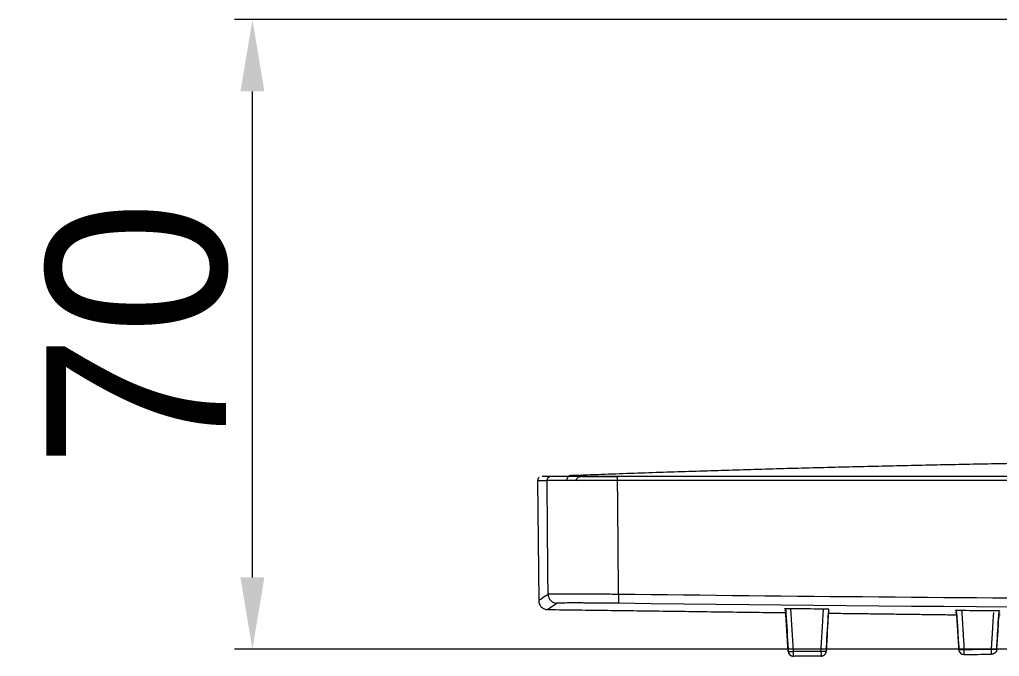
# Model space of a CAD drawing. Extents: x 8896 to 12055, y -91 to 2224.
# Drawn here: x 10305.7 to 10414.9, y 1276.6 to 1347.6 of the extents above; entities that cross this region are included whole.
import ezdxf

# ---------------------------------------------------------------- set-up
doc = ezdxf.new("R2010")
doc.units = 0
doc.header["$LTSCALE"] = 10
doc.header["$MEASUREMENT"] = 0
doc.header["$PDMODE"] = 3
doc.header["$PDSIZE"] = -10
doc.layers.get('0').update_dxf_attribs({"linetype": 'CONTINUOUS'})
doc.layers.get('DEFPOINTS').update_dxf_attribs({"linetype": 'CONTINUOUS'})
doc.layers.add('1', color=7, linetype='CONTINUOUS')
doc.styles.add('Daelim Dimension', font='')
doc.styles.get('Daelim Dimension').set_extended_font_data('나눔고딕')
doc.dimstyles.new('DEFAULT', dxfattribs={"dimscale": 2, "dimtxt": 2, "dimasz": 2, "dimexe": 0, "dimexo": 2, "dimgap": 1, "dimtad": 1, "dimdec": 1, "dimzin": 9, "dimdsep": 46, "dimtxsty": 'Daelim Dimension', "dimcen": 0.5, "dimclrd": 5, "dimclre": 5, "dimclrt": 256, "dimadec": 1, "dimazin": 0, "dimtfac": 1, "dimtdec": 1, "dimtix": 1, "dimtmove": 0, "dimatfit": 3, "dimfxl": 1, "dimtolj": 1, "dimtzin": 1, "dimlwd": 9, "dimlwe": 9, "dimarcsym": 0})

# ---------------------------------------------------------------- blocks, each defined once
blk = doc.blocks.new('*D21')
at = {"color": 5, "lineweight": 9, "ltscale": 0.5, "transparency": 16777216}
for p, q in [((10484.45, 1347.57), (10329.68, 1347.57)), ((10331.68, 1285.45), (10331.68, 1339.57)), ((10484.46, 1277.45), (10329.68, 1277.45))]:
    blk.add_line(p, q, dxfattribs=at)
at = {"color": 5, "ltscale": 0.5, "transparency": 16777216}
for points in [[(10330.34, 1339.57), (10333.01, 1339.57), (10331.68, 1347.57)], [(10330.34, 1285.45), (10333.01, 1285.45), (10331.68, 1277.45)]]:
    blk.add_solid(points, dxfattribs=at)
at = {"layer": 'DEFPOINTS', "color": 0, "ltscale": 0.5, "transparency": 16777216}
for p in [(10331.68, 1347.57), (10488.45, 1347.57), (10488.46, 1277.45)]:
    blk.add_point(p, dxfattribs=at)
at = {"color": 7, "ltscale": 0.5, "transparency": 16777216, "insert": (10318.86, 1312.51), "char_height": 20, "attachment_point": 5, "rotation": 90, "style": 'Daelim Dimension'}
blk.add_mtext('\\A1;70', dxfattribs=at)

msp = doc.modelspace()

# ---------------------------------------------------------------- linework, layer by layer
at = {"layer": '1', "color": 7, "linetype": 'Continuous', "lineweight": 18}
for p, q in [((10363.45, 1296.22), (10363.57, 1282.85)), ((10363.45, 1296.22), (10364.51, 1296.22)), ((10395.89, 1281.36), (10395.9, 1281.36)), ((10414.89, 1281.12), (10414.9, 1281.12)), ((10414.9, 1281.11), (10414.9, 1281.11))]:
    msp.add_line(p, q, dxfattribs=at)
at = {"layer": '1', "color": 7, "linetype": 'Continuous', "lineweight": 13}
msp.add_line((10488.45, 1296.22), (10372.36, 1296.22), dxfattribs=at)
at = {"layer": '1', "color": 7, "linetype": 'Continuous', "lineweight": 18}
msp.add_arc((10391.96, 1277.25), 0.6, 183.497, 270.5556, dxfattribs=at)
at = {"layer": '1', "color": 7, "linetype": 'Continuous', "lineweight": 13}
for centre, major_axis, start_param, end_param in [((10391.96, 1277.25), (0.006, -0.6), 6.270396, 7.79289), ((10410.96, 1277.45), (0.007, -0.6), 6.2713, 7.792885)]:
    msp.add_ellipse(centre, major_axis=major_axis, ratio=0.000003, start_param=start_param, end_param=end_param, dxfattribs=at)
at = {"layer": '1', "color": 7, "linetype": 'Continuous', "lineweight": 18}
msp.add_ellipse((10410.96, 1277.45), major_axis=(0.6, 0), ratio=0.999927, start_param=3.202897, end_param=4.724482, dxfattribs=at)
for points, degree in [([(10471.3, 1298.46), (10419.29, 1298.71), (10367.3, 1296.78)], 2), ([(10363.61, 1296.58), (10363.6, 1296.57)], 1), ([(10363.61, 1296.58), (10363.6, 1296.58)], 1), ([(10363.95, 1296.72), (10363.95, 1296.72), (10365.01, 1296.72)], 2), ([(10372.37, 1296.72), (10488.45, 1296.72), (10604.53, 1296.72)], 2), ([(10365.6, 1282.56), (10364.9, 1282.09), (10364.56, 1281.85), (10364.56, 1281.85)], 3), ([(10364.67, 1281.86), (10391, 1281.52)], 1), ([(10604.39, 1282.56), (10527.08, 1281.62), (10449.78, 1281.62), (10372.48, 1282.56)], 3), ([(10391, 1281.95), (10391, 1281.96), (10391, 1281.98), (10391, 1281.99)], 3), ([(10391, 1281.75), (10391, 1281.76), (10391, 1281.77), (10391, 1281.78)], 3), ([(10391, 1281.6), (10391, 1281.6), (10391, 1281.61), (10391, 1281.62)], 3), ([(10391.36, 1277.21), (10391.07, 1281.97)], 1), ([(10391.08, 1281.97), (10391.18, 1280.4), (10391.27, 1278.82), (10391.37, 1277.25)], 3), ([(10391.09, 1281.82), (10391.18, 1280.32), (10391.28, 1278.82), (10391.37, 1277.32)], 3), ([(10391.78, 1281.99), (10392.89, 1281.98), (10393.99, 1281.96), (10395.1, 1281.95)], 3), ([(10395.62, 1277.24), (10395.72, 1278.79), (10395.81, 1280.34), (10395.91, 1281.89)], 3), ([(10395.63, 1277.29), (10395.72, 1278.82), (10395.81, 1280.35), (10395.91, 1281.89)], 3), ([(10395.63, 1277.36), (10395.72, 1278.81), (10395.8, 1280.26), (10395.89, 1281.71)], 3), ([(10395.9, 1281.72), (10395.9, 1281.71), (10395.9, 1281.7), (10395.9, 1281.69)], 3), ([(10410, 1281.74), (10410, 1281.75), (10410, 1281.77), (10410, 1281.78)], 3), ([(10410.1, 1281.79), (10410.18, 1280.33), (10410.27, 1278.87), (10410.36, 1277.42)], 3), ([(10410.1, 1281.79), (10410.19, 1280.36), (10410.28, 1278.92), (10410.37, 1277.49)], 3), ([(10410.78, 1281.78), (10411.89, 1281.77), (10412.99, 1281.76), (10414.1, 1281.75)], 3), ([(10414.62, 1277.45), (10414.71, 1278.88), (10414.8, 1280.31), (10414.88, 1281.73)], 3), ([(10414.9, 1281.73), (10414.9, 1281.72), (10414.9, 1281.7), (10414.9, 1281.69)], 3), ([(10391, 1281.49), (10391, 1281.49), (10391, 1281.5), (10391, 1281.5)], 3), ([(10391, 1281.42), (10391, 1281.43), (10391, 1281.43), (10391, 1281.43)], 3), ([(10391, 1281.43), (10391, 1281.43), (10391, 1281.43), (10391.01, 1281.43)], 3), ([(10391, 1281.4), (10391, 1281.4), (10391, 1281.4), (10391, 1281.4)], 3), ([(10391.12, 1281.5), (10391.2, 1280.15), (10391.28, 1278.79), (10391.37, 1277.44)], 3), ([(10391.37, 1277.61), (10391.13, 1281.5)], 1), ([(10395.63, 1277.64), (10395.71, 1278.94), (10395.79, 1280.23), (10395.86, 1281.53)], 3), ([(10395.63, 1277.47), (10395.71, 1278.79), (10395.79, 1280.11), (10395.87, 1281.43)], 3), ([(10395.9, 1281.55), (10395.9, 1281.54), (10395.9, 1281.54), (10395.9, 1281.53)], 3), ([(10395.9, 1281.46), (10410, 1281.28)], 1), ([(10395.9, 1281.43), (10395.9, 1281.43), (10395.9, 1281.42), (10395.9, 1281.42)], 3), ([(10395.9, 1281.36), (10395.9, 1281.36), (10395.9, 1281.35), (10395.9, 1281.35)], 3), ([(10395.9, 1281.33), (10395.9, 1281.33), (10395.9, 1281.33), (10395.9, 1281.33)], 3), ([(10410, 1281.52), (10410, 1281.53), (10410, 1281.54), (10410, 1281.56)], 3), ([(10410, 1281.35), (10410, 1281.36), (10410, 1281.37), (10410, 1281.38)], 3), ([(10410, 1281.24), (10410, 1281.24), (10410, 1281.25), (10410, 1281.25)], 3), ([(10410, 1281.17), (10410, 1281.17), (10410, 1281.17), (10410, 1281.18)], 3), ([(10410, 1281.15), (10410, 1281.15), (10410, 1281.15), (10410, 1281.15)], 3), ([(10410.13, 1281.52), (10410.21, 1280.2), (10410.29, 1278.88), (10410.37, 1277.56)], 3), ([(10410.15, 1281.25), (10410.22, 1280.06), (10410.29, 1278.87), (10410.37, 1277.67)], 3), ([(10410.37, 1277.83), (10410.16, 1281.25)], 1), ([(10414.63, 1277.54), (10414.71, 1278.85), (10414.79, 1280.17), (10414.87, 1281.48)], 3), ([(10414.63, 1277.6), (10414.71, 1278.9), (10414.79, 1280.19), (10414.86, 1281.48)], 3), ([(10414.63, 1277.71), (10414.7, 1278.87), (10414.77, 1280.03), (10414.84, 1281.19)], 3), ([(10414.63, 1277.87), (10414.69, 1278.98), (10414.76, 1280.08), (10414.83, 1281.19)], 3), ([(10414.9, 1281.5), (10414.9, 1281.49), (10414.9, 1281.48), (10414.9, 1281.47)], 3), ([(10414.9, 1281.33), (10414.9, 1281.32), (10414.9, 1281.31), (10414.9, 1281.3)], 3), ([(10414.9, 1281.2), (10414.9, 1281.19), (10414.9, 1281.19), (10414.9, 1281.18)], 3), ([(10414.9, 1281.12), (10414.9, 1281.12), (10414.9, 1281.11), (10414.9, 1281.11)], 3), ([(10414.9, 1281.09), (10414.9, 1281.09), (10414.9, 1281.09), (10414.9, 1281.09)], 3), ([(10395.03, 1276.68), (10391.97, 1276.65)], 1), ([(10410.97, 1276.85), (10411.99, 1276.86), (10413.01, 1276.88), (10414.03, 1276.89)], 3)]:
    msp.add_open_spline(points, degree=degree, dxfattribs=at)
for points, degree, knots in [([(10363.6, 1296.58), (10363.57, 1296.55), (10363.53, 1296.5), (10363.47, 1296.38), (10363.45, 1296.28), (10363.45, 1296.22)], 3, [0, 0, 0, 0, 0.261118, 0.517549, 1, 1, 1, 1]), ([(10365.01, 1296.72), (10365.02, 1296.72), (10365.32, 1296.72), (10365.89, 1296.72), (10366.69, 1296.72), (10367.71, 1296.72), (10368.9, 1296.72), (10370.33, 1296.72), (10371.14, 1296.72), (10371.74, 1296.72), (10372.37, 1296.72)], 2, [0, 0, 0, 0.125, 0.25, 0.375, 0.5, 0.625, 0.75, 0.892857, 0.892857, 1, 1, 1]), ([(10367.19, 1296.79), (10367.16, 1296.79), (10367.09, 1296.79), (10366.96, 1296.74), (10366.83, 1296.65), (10366.74, 1296.5), (10366.7, 1296.38), (10366.7, 1296.31), (10366.7, 1296.28)], 3, [0, 0, 0, 0, 0.125684, 0.250841, 0.500015, 0.749191, 0.874345, 1, 1, 1, 1]), ([(10367.19, 1296.79), (10367.19, 1296.79), (10367.19, 1296.79), (10367.19, 1296.79), (10367.19, 1296.79), (10367.19, 1296.79), (10367.2, 1296.79), (10367.21, 1296.79), (10367.21, 1296.79), (10367.22, 1296.79), (10367.23, 1296.79), (10367.24, 1296.79), (10367.25, 1296.79), (10367.26, 1296.78), (10367.28, 1296.78), (10367.29, 1296.78), (10367.31, 1296.78), (10367.32, 1296.78), (10367.34, 1296.78), (10367.36, 1296.78), (10367.38, 1296.77), (10367.4, 1296.77), (10367.42, 1296.77), (10367.44, 1296.77), (10367.47, 1296.77), (10367.49, 1296.76), (10367.51, 1296.76), (10367.54, 1296.76), (10367.57, 1296.76), (10367.6, 1296.75), (10367.63, 1296.75), (10367.66, 1296.75), (10367.69, 1296.74), (10367.72, 1296.74), (10367.75, 1296.74), (10367.78, 1296.73), (10367.82, 1296.73), (10367.85, 1296.73), (10367.89, 1296.72), (10367.93, 1296.72), (10367.97, 1296.72), (10368, 1296.71), (10368.04, 1296.71), (10368.08, 1296.71), (10368.13, 1296.7), (10368.17, 1296.7), (10368.21, 1296.69), (10368.24, 1296.69), (10368.26, 1296.69)], 3, [0, 0, 0, 0, 0.022312, 0.04499, 0.067625, 0.090217, 0.112765, 0.13527, 0.157732, 0.18015, 0.202526, 0.224858, 0.247146, 0.269392, 0.291594, 0.313753, 0.335869, 0.357941, 0.37997, 0.401956, 0.423899, 0.445798, 0.467654, 0.489467, 0.511237, 0.532963, 0.554646, 0.576286, 0.597883, 0.619436, 0.640946, 0.662413, 0.683836, 0.705217, 0.726554, 0.747848, 0.769098, 0.790305, 0.81147, 0.83259, 0.853668, 0.874702, 0.895693, 0.916641, 0.937546, 0.958407, 0.979225, 1, 1, 1, 1]), ([(10368.38, 1296.69), (10368.38, 1296.69), (10368.41, 1296.69), (10368.45, 1296.69), (10368.51, 1296.69), (10368.61, 1296.69), (10368.75, 1296.69), (10368.95, 1296.69), (10369.19, 1296.69), (10369.45, 1296.69), (10369.74, 1296.69), (10370.06, 1296.69), (10370.39, 1296.69), (10370.69, 1296.69), (10370.93, 1296.69), (10371.12, 1296.69), (10371.31, 1296.69), (10371.46, 1296.69), (10371.56, 1296.69), (10371.62, 1296.69), (10371.68, 1296.69), (10371.74, 1296.69), (10371.8, 1296.69), (10371.86, 1296.69), (10371.92, 1296.69), (10371.98, 1296.69), (10372.04, 1296.69), (10372.1, 1296.69), (10372.16, 1296.69), (10372.22, 1296.69), (10372.26, 1296.69), (10372.28, 1296.69)], 3, [0, 0, 0, 0, 0.010097, 0.046728, 0.08343, 0.120283, 0.19375, 0.266969, 0.340498, 0.413345, 0.486167, 0.559709, 0.632893, 0.706372, 0.743203, 0.779897, 0.816534, 0.853196, 0.86461, 0.875994, 0.88735, 0.898683, 0.909994, 0.921285, 0.93256, 0.94382, 0.955069, 0.966309, 0.977542, 0.988772, 1, 1, 1, 1]), ([(10364.62, 1283.55), (10364.15, 1283.24), (10363.69, 1282.93), (10363.57, 1282.85), (10363.57, 1282.85)], 3, [0, 0, 0, 0, 0.662947, 1, 1, 1, 1]), ([(10363.57, 1282.86), (10363.57, 1282.73), (10363.61, 1282.54), (10363.73, 1282.3), (10363.86, 1282.14), (10364.02, 1282.01), (10364.25, 1281.89), (10364.44, 1281.86), (10364.57, 1281.85)], 3, [0, 0, 0, 0, 0.23976, 0.368752, 0.500422, 0.63203, 0.760845, 1, 1, 1, 1]), ([(10372.48, 1282.56), (10372.46, 1282.56), (10372.44, 1282.56), (10372.4, 1282.56), (10372.36, 1282.56), (10372.32, 1282.56), (10372.28, 1282.56), (10372.24, 1282.56), (10372.2, 1282.56), (10372.16, 1282.56), (10372.12, 1282.57), (10372.08, 1282.57), (10372.04, 1282.57), (10372, 1282.57), (10371.96, 1282.57), (10371.92, 1282.57), (10371.89, 1282.57), (10371.85, 1282.57), (10371.81, 1282.57), (10371.77, 1282.57), (10371.73, 1282.57), (10371.69, 1282.57), (10371.65, 1282.57), (10371.61, 1282.57), (10371.57, 1282.57), (10371.54, 1282.57), (10371.5, 1282.57), (10371.46, 1282.57), (10371.42, 1282.57), (10371.38, 1282.57), (10371.34, 1282.57), (10371.3, 1282.57), (10371.27, 1282.57), (10371.23, 1282.58), (10371.19, 1282.58), (10371.15, 1282.58), (10371.11, 1282.58), (10371.08, 1282.58), (10371.04, 1282.58), (10371, 1282.58), (10370.96, 1282.58), (10370.92, 1282.58), (10370.89, 1282.58), (10370.85, 1282.58), (10370.81, 1282.58), (10370.77, 1282.58), (10370.73, 1282.58), (10370.7, 1282.58), (10370.66, 1282.58), (10370.62, 1282.58), (10370.58, 1282.58), (10370.55, 1282.58), (10370.51, 1282.58), (10370.47, 1282.58), (10370.43, 1282.58), (10370.4, 1282.58), (10370.36, 1282.58), (10370.32, 1282.58), (10370.28, 1282.58), (10370.25, 1282.58), (10370.21, 1282.58), (10370.17, 1282.58), (10370.14, 1282.58), (10370.1, 1282.58), (10370.06, 1282.59), (10370.03, 1282.59), (10369.99, 1282.59), (10369.79, 1282.59), (10369.44, 1282.59), (10368.95, 1282.59), (10368.48, 1282.59), (10368.04, 1282.6), (10367.6, 1282.6), (10367.16, 1282.6), (10366.74, 1282.59), (10366.39, 1282.59), (10366.18, 1282.59), (10366.07, 1282.59), (10366.04, 1282.58), (10366.01, 1282.58), (10365.99, 1282.58), (10365.96, 1282.58), (10365.93, 1282.58), (10365.91, 1282.58), (10365.88, 1282.58), (10365.86, 1282.58), (10365.84, 1282.58), (10365.82, 1282.58), (10365.8, 1282.58), (10365.78, 1282.58), (10365.76, 1282.58), (10365.74, 1282.58), (10365.72, 1282.57), (10365.71, 1282.57), (10365.69, 1282.57), (10365.68, 1282.57), (10365.67, 1282.57), (10365.66, 1282.57), (10365.65, 1282.57), (10365.64, 1282.57), (10365.63, 1282.57), (10365.62, 1282.57), (10365.61, 1282.57), (10365.61, 1282.56), (10365.6, 1282.56), (10365.6, 1282.56), (10365.6, 1282.56), (10365.6, 1282.56), (10365.6, 1282.56)], 3, [0, 0, 0, 0, 0.003684, 0.007364, 0.01104, 0.014713, 0.018382, 0.022049, 0.025712, 0.029372, 0.033029, 0.036684, 0.040336, 0.043985, 0.047632, 0.051276, 0.054918, 0.058558, 0.062196, 0.065833, 0.069467, 0.0731, 0.076731, 0.080361, 0.08399, 0.087617, 0.091243, 0.094869, 0.098493, 0.102117, 0.10574, 0.109363, 0.112985, 0.116608, 0.12023, 0.123851, 0.127474, 0.131096, 0.134718, 0.138342, 0.141965, 0.145589, 0.149215, 0.152841, 0.156468, 0.160096, 0.163725, 0.167356, 0.170988, 0.174622, 0.178258, 0.181896, 0.185535, 0.189177, 0.19282, 0.196466, 0.200115, 0.203766, 0.207419, 0.211075, 0.214735, 0.218397, 0.222062, 0.225731, 0.229402, 0.233078, 0.236756, 0.240439, 0.29269, 0.344439, 0.39602, 0.447769, 0.50002, 0.565219, 0.629773, 0.694335, 0.759562, 0.767396, 0.775215, 0.783019, 0.790809, 0.798586, 0.806352, 0.814107, 0.821853, 0.829591, 0.837322, 0.845046, 0.852766, 0.860482, 0.868195, 0.875907, 0.883618, 0.89133, 0.899044, 0.90676, 0.914481, 0.922207, 0.92994, 0.93768, 0.945428, 0.953186, 0.960955, 0.968736, 0.97653, 0.984338, 0.992161, 1, 1, 1, 1]), ([(10391, 1281.99), (10391, 1281.99), (10391.01, 1281.99), (10391.02, 1281.99), (10391.03, 1281.99), (10391.04, 1281.99), (10391.05, 1281.99), (10391.08, 1281.99), (10391.11, 1281.99), (10391.15, 1281.99), (10391.16, 1281.99), (10391.2, 1281.99), (10391.21, 1281.99), (10391.27, 1281.99), (10391.31, 1281.99), (10391.37, 1281.99), (10391.39, 1281.99), (10391.44, 1281.99), (10391.46, 1281.99), (10391.53, 1281.99), (10391.58, 1281.99), (10391.68, 1281.99), (10391.73, 1281.99), (10391.78, 1281.99)], 3, [0, 0, 0, 0, 0.125, 0.125, 0.1875, 0.1875, 0.25, 0.25, 0.375, 0.375, 0.4375, 0.4375, 0.5, 0.5, 0.625, 0.625, 0.6875, 0.6875, 0.75, 0.75, 0.875, 0.875, 1, 1, 1, 1]), ([(10395.1, 1281.95), (10395.15, 1281.95), (10395.2, 1281.95), (10395.28, 1281.95), (10395.3, 1281.95), (10395.34, 1281.95), (10395.36, 1281.95), (10395.38, 1281.95), (10395.39, 1281.95), (10395.45, 1281.95), (10395.5, 1281.94), (10395.56, 1281.94), (10395.57, 1281.94), (10395.59, 1281.94), (10395.6, 1281.94), (10395.63, 1281.94), (10395.65, 1281.94), (10395.71, 1281.94), (10395.74, 1281.94), (10395.78, 1281.94), (10395.78, 1281.94), (10395.8, 1281.94), (10395.82, 1281.94), (10395.84, 1281.94), (10395.86, 1281.93), (10395.88, 1281.93), (10395.88, 1281.93), (10395.9, 1281.93), (10395.9, 1281.93), (10395.9, 1281.93)], 3, [0, 0, 0, 0, 0.125, 0.125, 0.1875, 0.1875, 0.21875, 0.21875, 0.25, 0.25, 0.375, 0.375, 0.40625, 0.40625, 0.4375, 0.4375, 0.5, 0.5, 0.625, 0.625, 0.65625, 0.65625, 0.6875, 0.75, 0.8125, 0.8125, 0.875, 0.875, 1, 1, 1, 1]), ([(10410, 1281.78), (10410, 1281.78), (10410.01, 1281.78), (10410.02, 1281.78), (10410.03, 1281.78), (10410.04, 1281.78), (10410.05, 1281.78), (10410.08, 1281.78), (10410.11, 1281.78), (10410.15, 1281.78), (10410.16, 1281.78), (10410.2, 1281.78), (10410.21, 1281.78), (10410.27, 1281.78), (10410.31, 1281.78), (10410.37, 1281.78), (10410.39, 1281.78), (10410.44, 1281.78), (10410.46, 1281.78), (10410.53, 1281.78), (10410.58, 1281.78), (10410.68, 1281.78), (10410.73, 1281.78), (10410.78, 1281.78)], 3, [0, 0, 0, 0, 0.125, 0.125, 0.1875, 0.1875, 0.25, 0.25, 0.375, 0.375, 0.4375, 0.4375, 0.5, 0.5, 0.625, 0.625, 0.6875, 0.6875, 0.75, 0.75, 0.875, 0.875, 1, 1, 1, 1]), ([(10414.1, 1281.75), (10414.15, 1281.75), (10414.2, 1281.75), (10414.28, 1281.75), (10414.3, 1281.75), (10414.34, 1281.75), (10414.36, 1281.75), (10414.38, 1281.75), (10414.39, 1281.75), (10414.45, 1281.75), (10414.5, 1281.75), (10414.56, 1281.74), (10414.57, 1281.74), (10414.59, 1281.74), (10414.6, 1281.74), (10414.63, 1281.74), (10414.65, 1281.74), (10414.71, 1281.74), (10414.74, 1281.74), (10414.78, 1281.74), (10414.78, 1281.74), (10414.8, 1281.74), (10414.82, 1281.74), (10414.84, 1281.74), (10414.86, 1281.74), (10414.88, 1281.74), (10414.88, 1281.74), (10414.9, 1281.73), (10414.9, 1281.73), (10414.9, 1281.73)], 3, [0, 0, 0, 0, 0.125, 0.125, 0.1875, 0.1875, 0.21875, 0.21875, 0.25, 0.25, 0.375, 0.375, 0.40625, 0.40625, 0.4375, 0.4375, 0.5, 0.5, 0.625, 0.625, 0.65625, 0.65625, 0.6875, 0.75, 0.8125, 0.8125, 0.875, 0.875, 1, 1, 1, 1]), ([(10395.88, 1281.33), (10395.88, 1281.33), (10395.88, 1281.33), (10395.89, 1281.33), (10395.9, 1281.33), (10395.9, 1281.33)], 3, [0, 0, 0, 0, 0.108538, 0.108538, 1, 1, 1, 1]), ([(10414.88, 1281.09), (10414.88, 1281.09), (10414.88, 1281.09), (10414.89, 1281.09), (10414.9, 1281.09), (10414.9, 1281.09)], 3, [0, 0, 0, 0, 0.123283, 0.123283, 1, 1, 1, 1])]:
    msp.add_open_spline(points, degree=degree, knots=knots, dxfattribs=at)
at = {"layer": '1', "color": 7, "linetype": 'Continuous', "lineweight": 13}
msp.add_rational_spline([(10364.51, 1296.22), (10364.51, 1296.22), (10364.51, 1296.22), (10364.51, 1296.72), (10365.01, 1296.72)], [0.981899943188, 0.983655747994, 0.985433451175, 0.697399949044, 0.984249343505], degree=2, knots=[0, 0, 0, 0.006134, 0.006134, 1, 1, 1], dxfattribs=at)
for points, degree in [([(10364.62, 1283.55), (10364.58, 1287.77), (10364.55, 1292), (10364.51, 1296.22)], 3), ([(10372.47, 1283.55), (10372.43, 1287.77), (10372.4, 1292), (10372.36, 1296.22)], 3), ([(10391.96, 1277.21), (10391.86, 1278.8), (10391.77, 1280.4), (10391.67, 1281.99)], 3), ([(10395.02, 1277.24), (10395.31, 1281.95)], 1), ([(10410.7, 1281.78), (10410.96, 1277.42)], 1), ([(10414.02, 1277.45), (10414.27, 1281.53)], 1), ([(10391.96, 1277.21), (10395.02, 1277.24)], 1), ([(10410.96, 1277.42), (10414.02, 1277.45)], 1)]:
    msp.add_open_spline(points, degree=degree, dxfattribs=at)
for points, knots in [([(10372.36, 1296.22), (10372.35, 1296.22), (10372.32, 1296.22), (10372.28, 1296.22), (10372.23, 1296.22), (10372.19, 1296.22), (10372.14, 1296.22), (10372.1, 1296.22), (10372.06, 1296.22), (10372.01, 1296.22), (10371.97, 1296.22), (10371.93, 1296.22), (10371.89, 1296.22), (10371.84, 1296.22), (10371.8, 1296.22), (10371.76, 1296.22), (10371.71, 1296.22), (10371.67, 1296.22), (10371.63, 1296.22), (10371.58, 1296.22), (10371.54, 1296.22), (10371.5, 1296.22), (10371.46, 1296.22), (10371.41, 1296.22), (10371.37, 1296.22), (10371.33, 1296.22), (10371.29, 1296.22), (10371.24, 1296.22), (10371.2, 1296.22), (10371.16, 1296.22), (10371.12, 1296.22), (10371.07, 1296.22), (10371.03, 1296.22), (10370.99, 1296.22), (10370.95, 1296.22), (10370.91, 1296.22), (10370.86, 1296.22), (10370.82, 1296.22), (10370.78, 1296.22), (10370.74, 1296.22), (10370.7, 1296.22), (10370.65, 1296.22), (10370.61, 1296.22), (10370.57, 1296.22), (10370.53, 1296.22), (10370.49, 1296.22), (10370.45, 1296.22), (10370.41, 1296.22), (10370.37, 1296.22), (10370.32, 1296.22), (10370.28, 1296.22), (10370.24, 1296.22), (10370.2, 1296.22), (10370.16, 1296.22), (10370.12, 1296.22), (10370.08, 1296.22), (10370.04, 1296.22), (10370, 1296.22), (10369.96, 1296.22), (10369.92, 1296.22), (10369.88, 1296.22), (10369.84, 1296.22), (10369.8, 1296.22), (10369.76, 1296.22), (10369.72, 1296.22), (10369.68, 1296.22), (10369.64, 1296.22), (10369.6, 1296.22), (10369.56, 1296.22), (10369.52, 1296.22), (10369.48, 1296.22), (10369.45, 1296.22), (10369.41, 1296.22), (10369.37, 1296.22), (10369.33, 1296.22), (10369.29, 1296.22), (10369.25, 1296.22), (10369.21, 1296.22), (10369.18, 1296.22), (10369.14, 1296.22), (10369.1, 1296.22), (10369.06, 1296.22), (10369.02, 1296.22), (10368.99, 1296.22), (10368.95, 1296.22), (10368.91, 1296.22), (10368.87, 1296.22), (10368.84, 1296.22), (10368.8, 1296.22), (10368.76, 1296.22), (10368.73, 1296.22), (10368.69, 1296.22), (10368.65, 1296.22), (10368.62, 1296.22), (10368.58, 1296.22), (10368.54, 1296.22), (10368.51, 1296.22), (10368.47, 1296.22), (10368.44, 1296.22), (10368.4, 1296.22), (10368.37, 1296.22), (10368.33, 1296.22), (10368.29, 1296.22), (10368.26, 1296.22), (10368.22, 1296.22), (10368.19, 1296.22), (10368.15, 1296.22), (10368.12, 1296.22), (10368.09, 1296.22), (10368.05, 1296.22), (10368.02, 1296.22), (10367.98, 1296.22), (10367.95, 1296.22), (10367.91, 1296.22), (10367.88, 1296.22), (10367.85, 1296.22), (10367.81, 1296.22), (10367.78, 1296.22), (10367.75, 1296.22), (10367.71, 1296.22), (10367.68, 1296.22), (10367.65, 1296.22), (10367.62, 1296.22), (10367.58, 1296.22), (10367.55, 1296.22), (10367.52, 1296.22), (10367.49, 1296.22), (10367.46, 1296.22), (10367.42, 1296.22), (10367.39, 1296.22), (10367.36, 1296.22), (10367.33, 1296.22), (10367.3, 1296.22), (10367.27, 1296.22), (10367.24, 1296.22), (10367.21, 1296.22), (10367.18, 1296.22), (10367.15, 1296.22), (10367.12, 1296.22), (10367.09, 1296.22), (10367.06, 1296.22), (10367.03, 1296.22), (10367, 1296.22), (10366.97, 1296.22), (10366.94, 1296.22), (10366.91, 1296.22), (10366.88, 1296.22), (10366.84, 1296.22), (10366.8, 1296.22), (10366.74, 1296.22), (10366.69, 1296.22), (10366.63, 1296.22), (10366.58, 1296.22), (10366.53, 1296.22), (10366.47, 1296.22), (10366.42, 1296.22), (10366.37, 1296.22), (10366.32, 1296.22), (10366.27, 1296.22), (10366.22, 1296.22), (10366.17, 1296.22), (10366.12, 1296.22), (10366.07, 1296.22), (10366.03, 1296.22), (10365.98, 1296.22), (10365.93, 1296.22), (10365.89, 1296.22), (10365.84, 1296.22), (10365.8, 1296.22), (10365.76, 1296.22), (10365.71, 1296.22), (10365.67, 1296.22), (10365.63, 1296.22), (10365.59, 1296.22), (10365.55, 1296.22), (10365.51, 1296.22), (10365.47, 1296.22), (10365.43, 1296.22), (10365.39, 1296.22), (10365.36, 1296.22), (10365.32, 1296.22), (10365.28, 1296.22), (10365.25, 1296.22), (10365.22, 1296.22), (10365.18, 1296.22), (10365.15, 1296.22), (10365.12, 1296.22), (10365.09, 1296.22), (10365.06, 1296.22), (10365.03, 1296.22), (10365, 1296.22), (10364.97, 1296.22), (10364.94, 1296.22), (10364.92, 1296.22), (10364.89, 1296.22), (10364.87, 1296.22), (10364.84, 1296.22), (10364.82, 1296.22), (10364.8, 1296.22), (10364.77, 1296.22), (10364.75, 1296.22), (10364.73, 1296.22), (10364.71, 1296.22), (10364.7, 1296.22), (10364.68, 1296.22), (10364.66, 1296.22), (10364.65, 1296.22), (10364.63, 1296.22), (10364.62, 1296.22), (10364.6, 1296.22), (10364.59, 1296.22), (10364.58, 1296.22), (10364.57, 1296.22), (10364.56, 1296.22), (10364.55, 1296.22), (10364.54, 1296.22), (10364.53, 1296.22), (10364.53, 1296.22), (10364.52, 1296.22), (10364.52, 1296.22), (10364.51, 1296.22), (10364.51, 1296.22), (10364.51, 1296.22), (10364.51, 1296.22)], [0, 0, 0, 0, 0.003544, 0.007087, 0.010628, 0.014167, 0.017705, 0.021241, 0.024775, 0.028308, 0.031839, 0.035368, 0.038896, 0.042422, 0.045946, 0.049469, 0.05299, 0.05651, 0.060028, 0.063544, 0.067058, 0.070571, 0.074082, 0.077592, 0.0811, 0.084606, 0.088111, 0.091614, 0.095115, 0.098615, 0.102113, 0.105609, 0.109104, 0.112597, 0.116088, 0.119578, 0.123066, 0.126553, 0.130037, 0.133521, 0.137002, 0.140482, 0.14396, 0.147437, 0.150912, 0.154385, 0.157857, 0.161327, 0.164795, 0.168262, 0.171727, 0.17519, 0.178652, 0.182112, 0.18557, 0.189027, 0.192482, 0.195936, 0.199387, 0.202838, 0.206286, 0.209733, 0.213178, 0.216622, 0.220064, 0.223504, 0.226943, 0.23038, 0.233815, 0.237249, 0.240681, 0.244111, 0.24754, 0.250967, 0.254392, 0.257816, 0.261238, 0.264659, 0.268077, 0.271495, 0.27491, 0.278324, 0.281736, 0.285147, 0.288556, 0.291963, 0.295369, 0.298773, 0.302175, 0.305576, 0.308975, 0.312372, 0.315768, 0.319162, 0.322554, 0.325945, 0.329334, 0.332722, 0.336108, 0.339492, 0.342874, 0.346255, 0.349634, 0.353012, 0.356388, 0.359762, 0.363135, 0.366506, 0.369875, 0.373243, 0.376609, 0.379973, 0.383336, 0.386697, 0.390057, 0.393414, 0.396771, 0.400125, 0.403478, 0.406829, 0.410179, 0.413527, 0.416873, 0.420217, 0.42356, 0.426902, 0.430241, 0.433579, 0.436916, 0.44025, 0.443583, 0.446915, 0.450245, 0.453573, 0.456899, 0.460224, 0.463547, 0.466869, 0.470188, 0.473507, 0.476823, 0.480138, 0.483451, 0.486763, 0.490073, 0.493381, 0.496688, 0.499993, 0.506428, 0.512869, 0.519316, 0.52577, 0.53223, 0.538696, 0.545168, 0.551647, 0.558132, 0.564623, 0.57112, 0.577624, 0.584134, 0.59065, 0.597173, 0.603702, 0.610237, 0.616778, 0.623326, 0.62988, 0.63644, 0.643006, 0.649579, 0.656158, 0.662743, 0.669335, 0.675932, 0.682536, 0.689147, 0.695763, 0.702386, 0.709015, 0.715651, 0.722292, 0.72894, 0.735594, 0.742255, 0.748922, 0.755595, 0.762274, 0.76896, 0.775651, 0.782349, 0.789054, 0.795764, 0.802481, 0.809205, 0.815934, 0.82267, 0.829412, 0.83616, 0.842914, 0.849675, 0.856442, 0.863216, 0.869995, 0.876781, 0.883573, 0.890372, 0.897177, 0.903988, 0.910805, 0.917628, 0.924458, 0.931294, 0.938137, 0.944985, 0.95184, 0.958701, 0.965569, 0.972442, 0.979322, 0.986209, 0.993101, 1, 1, 1, 1]), ([(10367.76, 1296.19), (10367.76, 1296.32), (10367.87, 1296.58), (10368.12, 1296.69), (10368.26, 1296.69)], [0, 0, 0, 0, 0.498355, 1, 1, 1, 1]), ([(10372.36, 1296.22), (10372.36, 1296.25), (10372.36, 1296.29), (10372.36, 1296.35), (10372.36, 1296.38), (10372.36, 1296.44), (10372.36, 1296.47), (10372.36, 1296.53), (10372.36, 1296.55), (10372.37, 1296.6), (10372.37, 1296.62), (10372.37, 1296.66), (10372.37, 1296.67), (10372.37, 1296.7), (10372.37, 1296.71), (10372.37, 1296.72), (10372.37, 1296.72), (10372.37, 1296.72)], [0, 0, 0, 0, 0.125, 0.125, 0.25, 0.25, 0.375, 0.375, 0.5, 0.5, 0.625, 0.625, 0.75, 0.75, 0.875, 0.875, 1, 1, 1, 1]), ([(10372.47, 1283.55), (10372.47, 1283.55), (10372.16, 1283.55), (10371.53, 1283.56), (10370.62, 1283.57), (10369.75, 1283.57), (10368.94, 1283.58), (10368.2, 1283.58), (10367.54, 1283.58), (10367.13, 1283.58), (10366.91, 1283.58), (10366.86, 1283.58), (10366.81, 1283.58), (10366.76, 1283.58), (10366.71, 1283.58), (10366.66, 1283.58), (10366.61, 1283.58), (10366.57, 1283.58), (10366.52, 1283.58), (10366.47, 1283.58), (10366.42, 1283.58), (10366.37, 1283.58), (10366.33, 1283.58), (10366.28, 1283.58), (10366.23, 1283.58), (10366.19, 1283.58), (10366.14, 1283.58), (10366.1, 1283.58), (10366.05, 1283.58), (10366.01, 1283.58), (10365.96, 1283.58), (10365.92, 1283.58), (10365.88, 1283.58), (10365.84, 1283.58), (10365.79, 1283.58), (10365.75, 1283.58), (10365.71, 1283.58), (10365.67, 1283.58), (10365.63, 1283.58), (10365.59, 1283.58), (10365.55, 1283.58), (10365.52, 1283.58), (10365.48, 1283.58), (10365.44, 1283.58), (10365.41, 1283.58), (10365.37, 1283.58), (10365.34, 1283.58), (10365.3, 1283.58), (10365.27, 1283.58), (10365.23, 1283.57), (10365.2, 1283.57), (10365.17, 1283.57), (10365.14, 1283.57), (10365.11, 1283.57), (10365.08, 1283.57), (10365.05, 1283.57), (10365.03, 1283.57), (10365, 1283.57), (10364.97, 1283.57), (10364.95, 1283.57), (10364.93, 1283.57), (10364.9, 1283.57), (10364.88, 1283.57), (10364.86, 1283.57), (10364.84, 1283.57), (10364.82, 1283.57), (10364.8, 1283.57), (10364.78, 1283.56), (10364.76, 1283.56), (10364.75, 1283.56), (10364.73, 1283.56), (10364.72, 1283.56), (10364.71, 1283.56), (10364.69, 1283.56), (10364.68, 1283.56), (10364.67, 1283.56), (10364.66, 1283.56), (10364.65, 1283.56), (10364.64, 1283.56), (10364.64, 1283.56), (10364.63, 1283.55), (10364.63, 1283.55), (10364.62, 1283.55), (10364.62, 1283.55), (10364.62, 1283.55), (10364.62, 1283.55)], [0, 0, 0, 0, 0.000002, 0.076483, 0.152447, 0.227127, 0.2998, 0.369814, 0.436613, 0.49975, 0.505532, 0.511348, 0.517196, 0.523077, 0.52899, 0.534935, 0.540912, 0.54692, 0.55296, 0.55903, 0.565131, 0.571262, 0.577423, 0.583614, 0.589834, 0.596083, 0.602361, 0.608667, 0.615001, 0.621363, 0.627751, 0.634167, 0.640609, 0.647077, 0.653571, 0.66009, 0.666634, 0.673202, 0.679794, 0.686409, 0.693048, 0.699709, 0.706392, 0.713097, 0.719823, 0.726569, 0.733336, 0.740122, 0.746928, 0.753752, 0.760594, 0.767454, 0.774331, 0.781225, 0.788134, 0.795059, 0.801999, 0.808953, 0.815921, 0.822902, 0.829895, 0.836901, 0.843918, 0.850946, 0.857985, 0.865033, 0.87209, 0.879156, 0.88623, 0.893311, 0.900399, 0.907493, 0.914592, 0.921697, 0.928806, 0.935918, 0.943034, 0.950152, 0.957272, 0.964394, 0.971516, 0.978638, 0.98576, 0.992881, 1, 1, 1, 1]), ([(10364.62, 1283.55), (10364.62, 1283.49), (10364.62, 1283.43), (10364.65, 1283.31), (10364.67, 1283.25), (10364.71, 1283.13), (10364.74, 1283.07), (10364.82, 1282.96), (10364.86, 1282.91), (10364.96, 1282.81), (10365.01, 1282.77), (10365.12, 1282.69), (10365.18, 1282.66), (10365.3, 1282.61), (10365.36, 1282.59), (10365.48, 1282.57), (10365.54, 1282.56), (10365.6, 1282.56)], [0, 0, 0, 0, 0.125, 0.125, 0.25, 0.25, 0.375, 0.375, 0.5, 0.5, 0.625, 0.625, 0.75, 0.75, 0.875, 0.875, 1, 1, 1, 1]), ([(10488.45, 1282.85), (10469.12, 1282.85), (10449.79, 1282.9), (10411.13, 1283.14), (10391.8, 1283.32), (10372.47, 1283.55)], [0, 0, 0, 0, 0.5, 0.5, 1, 1, 1, 1])]:
    msp.add_open_spline(points, degree=3, knots=knots, dxfattribs=at)
for points, weights, degree in [([(10372.47, 1283.55), (10372.46, 1282.98), (10372.47, 1282.57), (10372.48, 1282.56)], [1.16569782455, 0.944619857033, 0.944767490338, 1.16614072447], 3), ([(10391.36, 1277.21), (10391.36, 1277.18), (10391.96, 1277.21)], [1, 0.707939257199, 1], 2), ([(10395.02, 1277.24), (10395.62, 1277.21), (10395.62, 1277.24)], [1, 0.708362519954, 1], 2), ([(10410.36, 1277.42), (10410.36, 1277.38), (10410.96, 1277.42)], [1, 0.707906563669, 1], 2), ([(10414.02, 1277.45), (10414.62, 1277.42), (10414.62, 1277.45)], [1, 0.708434809222, 1], 2)]:
    msp.add_rational_spline(points, weights, degree=degree, dxfattribs=at)
at = {"layer": '1', "color": 7, "linetype": 'Continuous', "lineweight": 18}
for points, weights in [([(10395.02, 1277.24), (10395.03, 1276.67), (10395.03, 1276.68)], [1, 0.723986720287, 1]), ([(10395.03, 1276.68), (10395.59, 1276.68), (10395.62, 1277.24)], [1, 0.731744843967, 1]), ([(10414.03, 1276.89), (10414.03, 1276.88), (10414.02, 1277.45)], [1, 0.72431215192, 1]), ([(10414.62, 1277.45), (10414.59, 1276.9), (10414.03, 1276.89)], [1, 0.732565653923, 1])]:
    msp.add_rational_spline(points, weights, degree=2, dxfattribs=at)

# ---------------------------------------------------------------- dimensions: what is measured, and where the dimension line sits
at = {"color": 5, "ltscale": 0.5}
dim = msp.add_linear_dim(base=(10331.68, 1347.57), p1=(10488.46, 1277.45), p2=(10488.45, 1347.57), angle=90, dimstyle='DEFAULT', override={"dimtxt": 10, "dimasz": 4, "dimexe": 1, "dimdec": 0, "dimclrt": 7}, dxfattribs=at)
dim.commit()
dim.dimension.update_dxf_attribs({"geometry": '*D21', "text_midpoint": (10318.86, 1312.51)})

doc.saveas('drawing.dxf')
